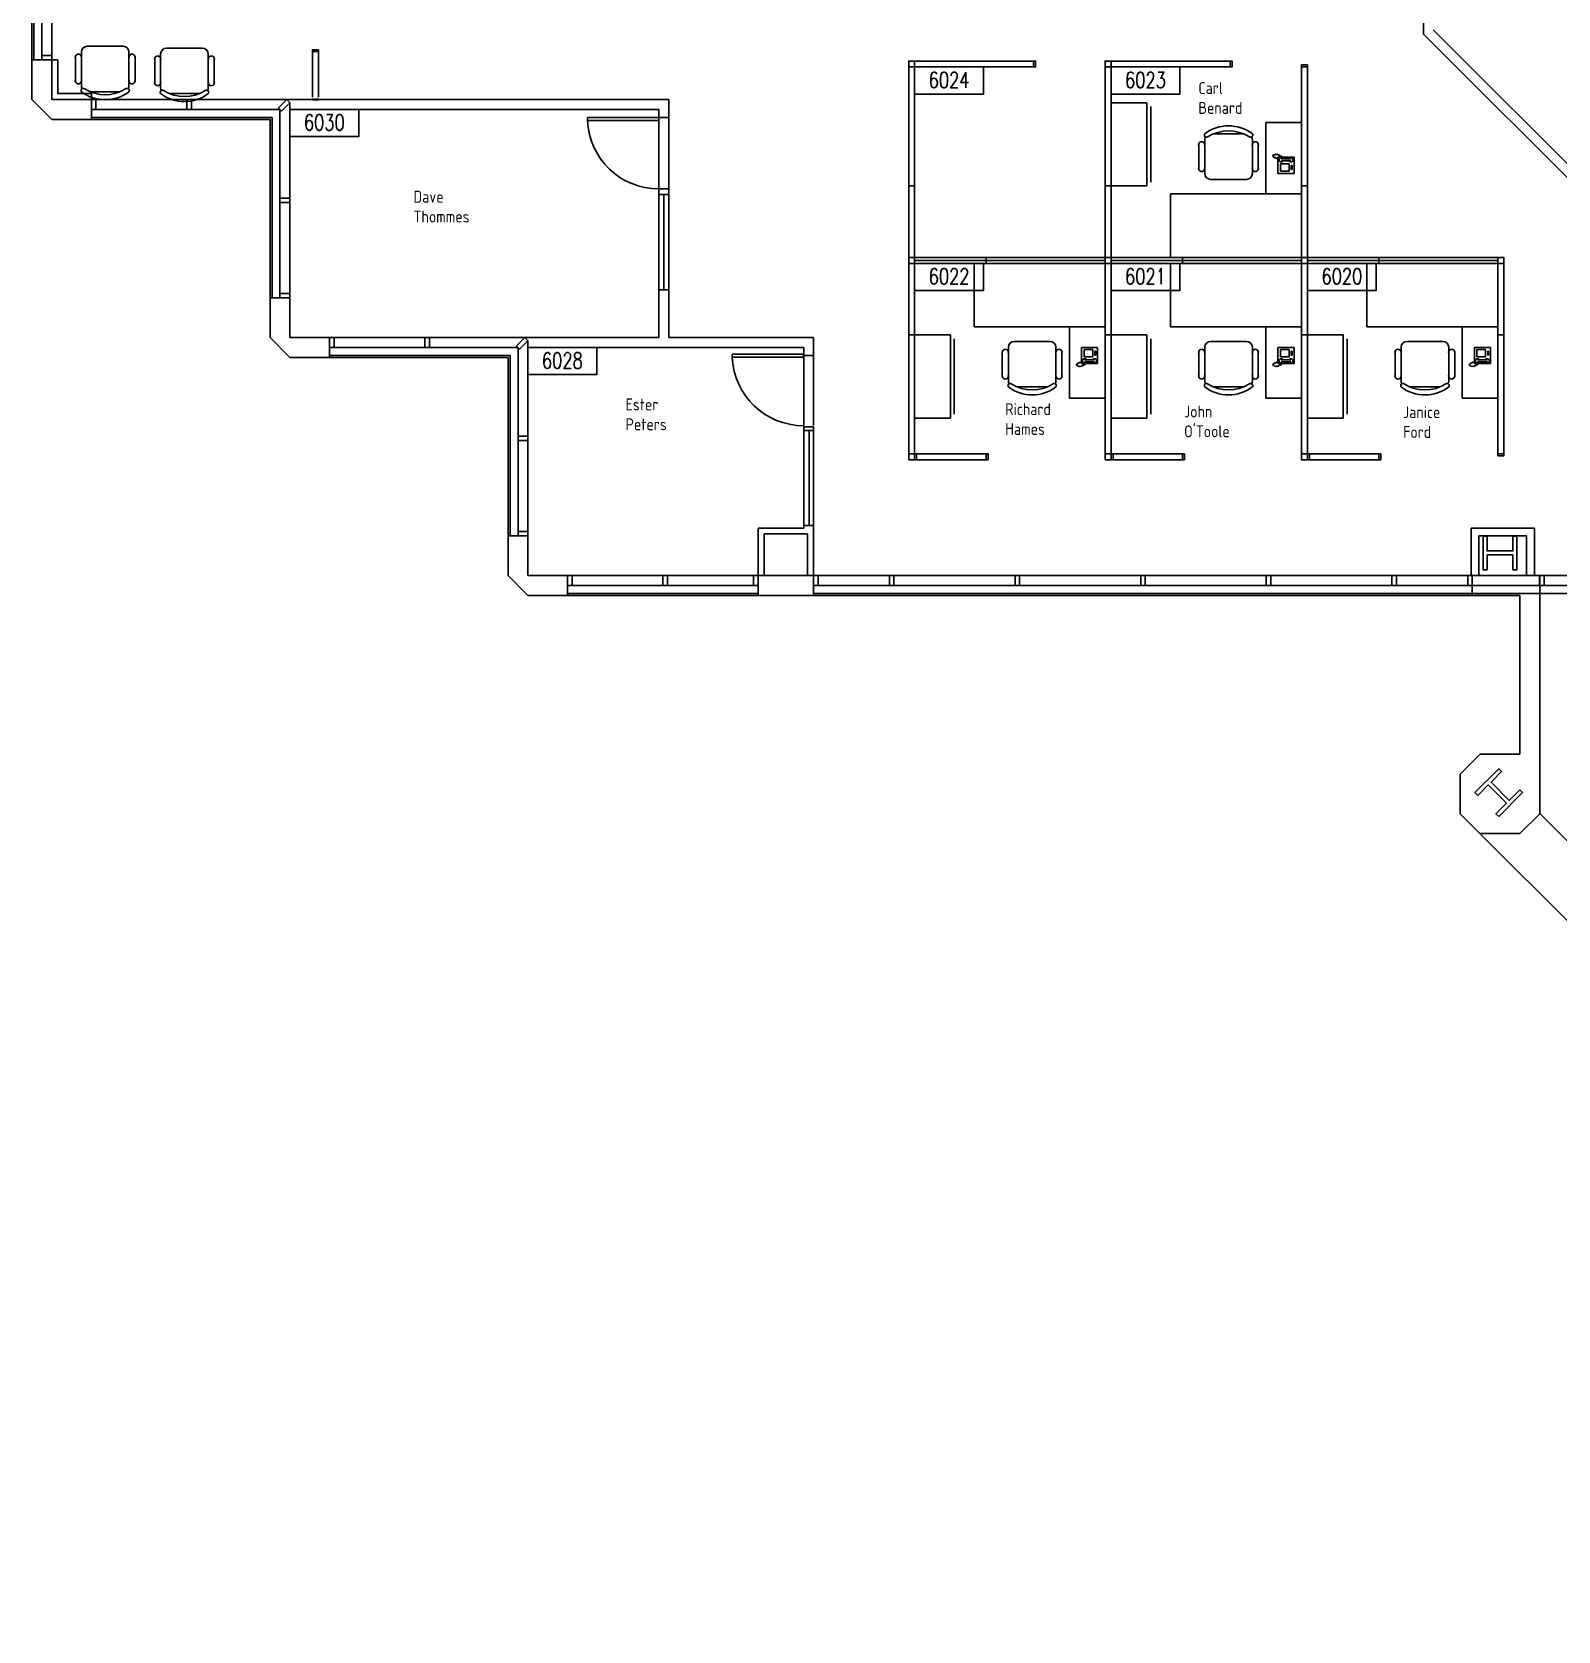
# Model space of a CAD drawing. Header units: inches. Extents: x 840 to 3540, y 840 to 3540.
# Drawn here: x 1204 to 1973, y 1924 to 2730 of the extents above; entities that cross this region are included whole.
import ezdxf
from ezdxf.enums import TextEntityAlignment as Align

# ---------------------------------------------------------------- set-up
doc = ezdxf.new("R2010")
doc.units = ezdxf.units.IN
doc.header["$MEASUREMENT"] = 0
doc.layers.get('0').update_dxf_attribs({"linetype": 'CONTINUOUS'})
for name, color, linetype in [('CHAIRS', 4, 'CONTINUOUS'), ('E-B-FURR', 6, 'CONTINUOUS'), ('E-B-GLAZ', 8, 'CONTINUOUS'), ('E-B-MULL', 8, 'CONTINUOUS'), ('E-B-SHEL', 2, 'CONTINUOUS'), ('E-C-HEAD', 5, 'CONTINUOUS'), ('E-F-DOOR', 3, 'CONTINUOUS'), ('E-F-SILL', 8, 'CONTINUOUS'), ('E-S-COLM', 8, 'CONTINUOUS'), ('EMPLOYEE', 1, 'CONTINUOUS'), ('FURNITURE', 3, 'CONTINUOUS'), ('PANELS_201', 6, 'CONTINUOUS'), ('PHONES', 4, 'CONTINUOUS'), ('RMNUM', 40, 'CONTINUOUS')]:
    doc.layers.add(name, color=color, linetype=linetype)
doc.styles.add('ARCHITXT', font='architxt.shx')
doc.styles.add('ROMANS', font='romans', dxfattribs={"width": 0.75, "height": 8})

# ---------------------------------------------------------------- blocks, each defined once
blk = doc.blocks.new('DR-36')
for p, q in [((0, 36), (0, 0)), ((0, 36), (1.5, 36)), ((1.5, 36), (1.5, 0)), ((0, 0), (1.5, 0))]:
    blk.add_line(p, q)
blk.add_arc((0, 0), 36, 0, 87.61406)
blk = doc.blocks.new('RMNUM')
at = {"layer": 'RMNUM'}
blk.add_lwpolyline([(-16.33354, 6.674702), (18.388073, 6.674702), (18.388073, -6.982766), (-16.33354, -6.982766), (-16.33354, 6.674702)], dxfattribs=at)
at = {"layer": 'RMNUM', "style": 'ROMANS', "width": 0.75}
blk.add_attdef('NUMBER', text='', height=8, dxfattribs=at).set_placement((1.027267, 0.114097), align=Align.MIDDLE_CENTER)
blk = doc.blocks.new('DESK2')
for p, q in [((33, 0), (-33, 0)), ((-33, 0), (-33, -68)), ((33, -32), (33, 0)), ((-33, -32), (33, -32)), ((-15, -68), (-15, -32)), ((-33, -68), (-15, -68))]:
    blk.add_line(p, q)
blk = doc.blocks.new('CHAIR7')
at = {"color": 0, "lineweight": -3}
for p, q in [((0, 9), (0, -9)), ((20, 12), (3, 12)), ((5.12, 15.04), (17.88, 15.04)), ((23, -7.44), (23, 7.44)), ((3, -12), (20, -12)), ((5.12, -15), (17.88, -15))]:
    blk.add_line(p, q, dxfattribs=at)
for centre, radius, start, end in [((3, 9), 3, 90, 180), ((5.56, 13.54), 1.56, 73.7398, 286.2602), ((17.44, 13.54), 1.56, 253.7398, 106.2602), ((20, 9), 3, 62.41556, 90), ((22.34, 11.12), 1.1, 53.30994, 212.02741), ((4.82, 0), 19.64, 327.57575, 32.42425), ((7, 0), 20, 323.1301, 36.8699), ((3, -9), 3, 180, 270), ((5.56, -13.5), 1.56, 73.7398, 286.2602), ((17.44, -13.5), 1.56, 253.7398, 106.2602), ((20, -9), 3, 270, 297.58444), ((22.34, -11.12), 1.1, 147.97259, 306.69006)]:
    blk.add_arc(centre, radius, start, end, dxfattribs=at)
blk = doc.blocks.new('FC42X18D')
for p, q in [((-21, 0), (-21, -18)), ((-21, 0), (21, 0)), ((21, -18), (21, 0)), ((-21, -18), (21, -18)), ((-19, -20), (19, -20))]:
    blk.add_line(p, q)
blk = doc.blocks.new('RECTANG')
for p, q in [((1, 1), (0, 1)), ((0, 1), (0, 0)), ((1, 0), (1, 1)), ((0, 0), (1, 0))]:
    blk.add_line(p, q)
blk = doc.blocks.new('FNPHONE')
for p, q in [((-9.1, 0.22), (-9.7, 0.02)), ((-8.9, 0.62), (-9.5, 0.42)), ((-8.7, 1.02), (-9.3, 0.82)), ((-8.5, 1.42), (-9.1, 1.22)), ((-8.3, 1.82), (-8.9, 1.62)), ((-7.14, 0.56), (-7.5, -0.58)), ((-7.29, 6.54), (-7.29, 1.54)), ((-6.29, 6.54), (-6.29, 1.54)), ((-3.87, 4.85), (-3.87, 4.85)), ((-3.87, 3.91), (-3.87, 3.91)), ((-3.87, 2.97), (-3.87, 2.97)), ((-3.87, 2.03), (-3.87, 2.03)), ((-2.94, 4.85), (-2.94, 4.85)), ((-2.94, 3.91), (-2.94, 3.91)), ((-2.94, 2.97), (-2.94, 2.97)), ((-2.94, 2.03), (-2.94, 2.03)), ((-2, 4.85), (-2, 4.85)), ((-2, 3.91), (-2, 3.91)), ((-2, 2.97), (-2, 2.97)), ((-2, 2.03), (-2, 2.03)), ((-9.3, -0.18), (-9.9, -0.38)), ((-9.3, -0.58), (-9.9, -0.78)), ((-9.3, -0.98), (-9.9, -1.18)), ((-9.3, -1.38), (-9.9, -1.58)), ((-9.1, -1.78), (-9.7, -1.98)), ((-8.9, -2.18), (-9.5, -2.38)), ((-8.43, -2.46), (-9.03, -2.66)), ((-7.9, -1.98), (-8.5, -2.18)), ((-7.7, -1.58), (-8.3, -1.78)), ((-7.5, -1.18), (-8.1, -1.38)), ((-7.3, -0.78), (-7.9, -0.98))]:
    blk.add_line(p, q)
for centre, start, end in [((-6.79, 6.54), 298.49146, 241.50854), ((-6.79, 1.54), 118.49146, 61.50854)]:
    blk.add_arc(centre, 1.05, start, end)
for p, xscale, yscale, zscale in [((-8.21, 0), 8.20528234483245, 8.104073169521023, 8.20528234483245), ((-4.81, 1.25), 3.75, 4.375, 3.75), ((-4.03, 6.72), 2.03125, 0.46875, 2.03125)]:
    blk.add_blockref('RECTANG', p, dxfattribs=dict(xscale=xscale, yscale=yscale, zscale=zscale))

msp = doc.modelspace()

# ---------------------------------------------------------------- linework, layer by layer
at = {"layer": 'E-B-FURR'}
for p, q in [((1214.06, 2716), (1214.06, 3347)), ((1905.39, 2836.61), (1905.39, 2729.02)), ((1905.39, 2729.02), (2011.93, 2622.48)), ((1910.39, 2731.09), (2015.48, 2626)), ((1234, 2696), (1332.41, 2696)), ((1332.64, 2696), (1525, 2696)), ((1334, 2596), (1334, 2694.41)), ((1525, 2687), (1525, 2696)), ((1334, 2691), (1520, 2691)), ((1520, 2687), (1520, 2691)), ((1520, 2687), (1525, 2687)), ((1520, 2576), (1520, 2651)), ((1520, 2651), (1525, 2651)), ((1525, 2576), (1525, 2651)), ((1354, 2576), (1452.41, 2576)), ((1452.41, 2576), (1520, 2576)), ((1454, 2476), (1454, 2574.41)), ((1525, 2576), (1598, 2576)), ((1598, 2567), (1598, 2576)), ((1454, 2571), (1593, 2571)), ((1593, 2567), (1593, 2571)), ((1593, 2567), (1598, 2567)), ((1593, 2480), (1593, 2531)), ((1593, 2531), (1598, 2531)), ((1598, 2480), (1598, 2531)), ((1570, 2480), (1570, 2456)), ((1593, 2480), (1570, 2480)), ((1573, 2477), (1573, 2456)), ((1595, 2477), (1573, 2477)), ((1595, 2477), (1595, 2456)), ((1598, 2480), (1598, 2456)), ((1929.39, 2456), (1929.39, 2480)), ((1929.39, 2480), (1961.39, 2480)), ((1933.39, 2456), (1933.39, 2476)), ((1933.39, 2476), (1957.39, 2476)), ((1957.39, 2456), (1957.39, 2476)), ((1961.39, 2456), (1961.39, 2480)), ((1474, 2456), (1572.41, 2456)), ((1598, 2456), (2046.73, 2456))]:
    msp.add_line(p, q, dxfattribs=at)
msp.add_lwpolyline([(1214, 2716), (1217, 2716), (1217, 2699), (1234, 2699), (1234, 2696)], dxfattribs=at)
at = {"layer": 'E-B-GLAZ'}
for p, q in [((1204, 2716), (1204, 3347.1)), ((1205, 2716), (1205, 3347.1)), ((1209, 2716), (1209, 3347)), ((1316.38, 2686), (1222.38, 2686)), ((1329, 2691), (1234, 2691)), ((1325, 2687), (1234, 2687)), ((1324, 2686), (1234, 2686)), ((1324, 2596), (1324, 2686)), ((1325, 2596), (1325, 2687)), ((1329, 2596), (1329, 2691)), ((1449, 2571), (1354, 2571)), ((1445, 2567), (1354, 2567)), ((1444, 2566), (1354, 2566)), ((1444, 2476), (1444, 2566)), ((1445, 2476), (1445, 2567)), ((1449, 2476), (1449, 2571)), ((1570, 2451), (1474, 2451)), ((1598, 2451), (2049, 2451)), ((1570, 2447), (1474, 2447)), ((1570, 2446), (1474, 2446)), ((1598, 2447), (2049, 2447)), ((1598, 2446), (1930, 2446))]:
    msp.add_line(p, q, dxfattribs=at)
for points in [[(1524.92, 2600.12), (1519.92, 2600.12), (1522.56, 2600.12), (1522.56, 2648.12), (1524.92, 2648.12), (1519.92, 2648.12)], [(1598.11, 2481.21), (1593.11, 2481.21), (1595.75, 2481.21), (1595.75, 2529.21), (1598.11, 2529.21), (1593.11, 2529.21)]]:
    msp.add_lwpolyline(points, dxfattribs=at)
at = {"layer": 'E-B-MULL'}
for points in [[(1209, 2716), (1214, 2716), (1214, 2718.25), (1209, 2718.25)], [(1234, 2691), (1234, 2696), (1236.25, 2696), (1236.25, 2691)], [(1282.08, 2691), (1282.08, 2696), (1284.33, 2696), (1284.33, 2691)], [(1329.8, 2690.2), (1334, 2694.41), (1332.41, 2696), (1328.2, 2691.8)], [(1329.8, 2690.2), (1334, 2694.41), (1332.41, 2696), (1328.2, 2691.8)], [(1329, 2644.08), (1334, 2644.08), (1334, 2646.33), (1329, 2646.33)], [(1329, 2596), (1334, 2596), (1334, 2598.25), (1329, 2598.25)], [(1354, 2571), (1354, 2576), (1356.25, 2576), (1356.25, 2571)], [(1402.08, 2571), (1402.08, 2576), (1404.33, 2576), (1404.33, 2571)], [(1449.8, 2570.2), (1454, 2574.41), (1452.41, 2576), (1448.2, 2571.8)], [(1449, 2524.08), (1454, 2524.08), (1454, 2526.33), (1449, 2526.33)], [(1449, 2476), (1454, 2476), (1454, 2478.25), (1449, 2478.25)], [(1474, 2451), (1474, 2456), (1476.25, 2456), (1476.25, 2451)], [(1522.08, 2451), (1522.08, 2456), (1524.33, 2456), (1524.33, 2451)], [(1567.75, 2451), (1567.75, 2456), (1570, 2456), (1570, 2451)], [(1598, 2451), (1598, 2456), (1600.25, 2456), (1600.25, 2451)], [(1636.25, 2451), (1636.25, 2456), (1638.5, 2456), (1638.5, 2451)], [(1699.56, 2451), (1699.56, 2456), (1701.81, 2456), (1701.81, 2451)], [(1762.88, 2451), (1762.88, 2456), (1765.12, 2456), (1765.12, 2451)], [(1826.19, 2451), (1826.19, 2456), (1828.44, 2456), (1828.44, 2451)], [(1891.75, 2451), (1891.75, 2456), (1889.5, 2456), (1889.5, 2451)], [(1927.75, 2451), (1927.75, 2456), (1930, 2456), (1930, 2451)], [(1963.98, 2451), (1963.98, 2456), (1966.23, 2456), (1966.23, 2451)]]:
    msp.add_lwpolyline(points, close=True, dxfattribs=at)
at = {"layer": 'E-B-SHEL'}
for p, q in [((1204, 2716), (1204, 2696)), ((1214, 2716), (1204, 2716)), ((1214, 2696), (1214, 2716)), ((1204, 2696), (1214, 2686)), ((1234, 2696), (1214, 2696)), ((1234, 2696), (1234, 2686)), ((1214, 2686), (1234, 2686)), ((1334, 2596), (1324, 2596)), ((1324, 2596), (1324, 2576)), ((1334, 2576), (1334, 2596)), ((1324, 2576), (1334, 2566)), ((1354, 2576), (1334, 2576)), ((1354, 2576), (1354, 2566)), ((1334, 2566), (1354, 2566)), ((1454, 2476), (1444, 2476)), ((1444, 2476), (1444, 2456)), ((1454, 2456), (1454, 2476)), ((1444, 2456), (1454, 2446)), ((1474, 2456), (1454, 2456)), ((1474, 2456), (1474, 2446)), ((1598, 2456), (1570, 2456)), ((1570, 2456), (1570, 2446)), ((1598, 2456), (1598, 2446)), ((1930, 2456), (1930, 2446)), ((1964, 2456), (1930, 2456)), ((1964, 2456), (1964, 2336)), ((1454, 2446), (1474, 2446)), ((1598, 2446), (1570, 2446)), ((1954, 2446), (1930, 2446)), ((1954, 2446), (1954, 2366)), ((1924, 2356), (1934, 2366)), ((1934, 2366), (1954, 2366)), ((1924, 2336), (1924, 2356)), ((2336, 1924), (1924, 2336)), ((1964, 2336), (1954, 2326)), ((2336.02, 1964), (1964, 2336.02)), ((1954, 2326), (1934, 2326))]:
    msp.add_line(p, q, dxfattribs=at)
at = {"layer": 'E-C-HEAD'}
for p, q in [((1520, 2651), (1520, 2687)), ((1525, 2687), (1525, 2651)), ((1593, 2531.65), (1593, 2567.65)), ((1598, 2567.65), (1598, 2531.65))]:
    msp.add_line(p, q, dxfattribs=at)
at = {"layer": 'E-F-SILL'}
msp.add_lwpolyline([(1570, 2456), (1570, 2456), (1570, 2459), (1570, 2459)], dxfattribs=at)
at = {"layer": 'E-S-COLM'}
for points in [[(1950.5, 2475.95), (1952.5, 2475.95), (1952.5, 2458.95), (1950.5, 2458.95), (1950.5, 2466.45), (1937.5, 2466.45), (1937.5, 2458.95), (1935.5, 2458.95), (1935.5, 2475.95), (1937.5, 2475.95), (1937.5, 2468.45), (1950.5, 2468.45)], [(1932.78, 2345.2), (1931.37, 2346.61), (1943.39, 2358.63), (1944.8, 2357.22), (1939.5, 2351.91), (1948.69, 2342.72), (1954, 2348.02), (1955.41, 2346.61), (1943.39, 2334.59), (1941.98, 2336), (1947.28, 2341.31), (1938.09, 2350.5)]]:
    msp.add_lwpolyline(points, close=True, dxfattribs=at)
at = {"layer": 'PANELS_201', "linetype": 'Continuous'}
for p, q in [((1648.93, 2514.42), (1648.93, 2517.42)), ((1747.93, 2514.42), (1747.93, 2517.42)), ((1846.93, 2514.42), (1846.93, 2517.42))]:
    msp.add_line(p, q, dxfattribs=at)
for points in [[(1345.39, 2719.13), (1345.39, 2720.13), (1345.39, 2721.13), (1348.39, 2721.13), (1348.39, 2719.13)], [(1348.39, 2720.13), (1345.39, 2720.13)], [(1345.39, 2719.13), (1345.39, 2697.13)], [(1348.39, 2719.13), (1348.39, 2697.13)], [(1648.93, 2715.42), (1645.93, 2715.42), (1645.93, 2712.42)], [(1645.93, 2711.42), (1645.93, 2712.42), (1648.93, 2712.42), (1648.93, 2711.42)], [(1645.93, 2653.42), (1645.93, 2711.42)], [(1649.93, 2712.42), (1648.93, 2712.42), (1648.93, 2715.42), (1649.93, 2715.42)], [(1648.93, 2653.42), (1648.93, 2711.42)], [(1649.93, 2715.42), (1707.93, 2715.42)], [(1649.93, 2712.42), (1707.93, 2712.42)], [(1707.93, 2715.42), (1708.93, 2715.42), (1709.93, 2715.42), (1709.93, 2712.42), (1707.93, 2712.42)], [(1708.93, 2712.42), (1708.93, 2715.42)], [(1747.93, 2715.42), (1744.93, 2715.42), (1744.93, 2712.42)], [(1744.93, 2711.42), (1744.93, 2712.42), (1747.93, 2712.42), (1747.93, 2711.42)], [(1744.93, 2653.42), (1744.93, 2711.42)], [(1748.93, 2712.42), (1747.93, 2712.42), (1747.93, 2715.42), (1748.93, 2715.42)], [(1747.93, 2653.42), (1747.93, 2711.42)], [(1748.93, 2715.42), (1806.93, 2715.42)], [(1748.93, 2712.42), (1806.93, 2712.42)], [(1806.93, 2715.42), (1807.93, 2715.42), (1808.93, 2715.42), (1808.93, 2712.42), (1806.93, 2712.42)], [(1807.93, 2712.42), (1807.93, 2715.42)], [(1843.93, 2711.42), (1843.93, 2712.42), (1843.93, 2713.42), (1846.93, 2713.42), (1846.93, 2711.42)], [(1846.93, 2712.42), (1843.93, 2712.42)], [(1843.93, 2711.42), (1843.93, 2653.42)], [(1846.93, 2711.42), (1846.93, 2653.42)], [(1345.39, 2696.13), (1348.39, 2696.13), (1348.39, 2695.88), (1345.39, 2695.88), (1345.39, 2696.13)], [(1645.93, 2651.42), (1645.93, 2653.42)], [(1645.93, 2652.42), (1648.93, 2652.42)], [(1648.93, 2651.42), (1648.93, 2653.42)], [(1744.93, 2651.42), (1744.93, 2653.42)], [(1744.93, 2652.42), (1747.93, 2652.42)], [(1747.93, 2651.42), (1747.93, 2653.42)], [(1843.93, 2651.42), (1843.93, 2653.42)], [(1843.93, 2652.42), (1846.93, 2652.42)], [(1846.93, 2651.42), (1846.93, 2653.42)], [(1645.93, 2617.42), (1645.93, 2651.42)], [(1648.93, 2617.42), (1648.93, 2651.42)], [(1744.93, 2617.42), (1744.93, 2651.42)], [(1747.93, 2617.42), (1747.93, 2651.42)], [(1843.93, 2651.42), (1843.93, 2617.42)], [(1846.93, 2651.42), (1846.93, 2617.42)], [(1648.93, 2617.42), (1648.93, 2616.42), (1645.93, 2616.42), (1645.93, 2617.42)], [(1645.93, 2613.42), (1645.93, 2616.42)], [(1645.93, 2612.42), (1645.93, 2613.42), (1648.93, 2613.42), (1648.93, 2612.42)], [(1645.93, 2578.42), (1645.93, 2612.42)], [(1649.93, 2613.42), (1648.93, 2613.42), (1648.93, 2616.42), (1649.93, 2616.42)], [(1648.93, 2614.92), (1684.93, 2614.92)], [(1648.93, 2578.42), (1648.93, 2612.42)], [(1649.93, 2616.42), (1683.93, 2616.42)], [(1649.93, 2613.42), (1683.93, 2613.42)], [(1683.93, 2616.42), (1685.93, 2616.42)], [(1683.93, 2613.42), (1685.93, 2613.42)], [(1684.93, 2616.42), (1684.93, 2613.42)], [(1684.93, 2614.92), (1744.93, 2614.92)], [(1685.93, 2616.42), (1743.93, 2616.42)], [(1685.93, 2613.42), (1743.93, 2613.42)], [(1743.93, 2616.42), (1744.93, 2616.42), (1744.93, 2613.42), (1743.93, 2613.42)], [(1744.93, 2617.42), (1744.93, 2616.42), (1747.93, 2616.42), (1747.93, 2617.42)], [(1744.93, 2612.42), (1744.93, 2613.42), (1747.93, 2613.42), (1747.93, 2612.42)], [(1744.93, 2578.42), (1744.93, 2612.42)], [(1748.93, 2613.42), (1747.93, 2613.42), (1747.93, 2616.42), (1748.93, 2616.42)], [(1747.93, 2614.92), (1783.93, 2614.92)], [(1747.93, 2578.42), (1747.93, 2612.42)], [(1748.93, 2616.42), (1782.93, 2616.42)], [(1748.93, 2613.42), (1782.93, 2613.42)], [(1782.93, 2616.42), (1784.93, 2616.42)], [(1782.93, 2613.42), (1784.93, 2613.42)], [(1783.93, 2616.42), (1783.93, 2613.42)], [(1783.93, 2614.92), (1843.93, 2614.92)], [(1784.93, 2616.42), (1842.93, 2616.42)], [(1784.93, 2613.42), (1842.93, 2613.42)], [(1842.93, 2616.42), (1843.93, 2616.42), (1843.93, 2613.42), (1842.93, 2613.42)], [(1843.93, 2617.42), (1843.93, 2616.42), (1846.93, 2616.42), (1846.93, 2617.42)], [(1843.93, 2612.42), (1843.93, 2613.42), (1846.93, 2613.42), (1846.93, 2612.42)], [(1843.93, 2612.42), (1843.93, 2578.42)], [(1847.93, 2613.42), (1846.93, 2613.42), (1846.93, 2616.42), (1847.93, 2616.42)], [(1846.93, 2614.92), (1882.93, 2614.92)], [(1846.93, 2612.42), (1846.93, 2578.42)], [(1847.93, 2616.42), (1881.93, 2616.42)], [(1847.93, 2613.42), (1881.93, 2613.42)], [(1881.93, 2616.42), (1883.93, 2616.42)], [(1881.93, 2613.42), (1883.93, 2613.42)], [(1882.93, 2616.42), (1882.93, 2613.42)], [(1882.93, 2614.92), (1942.93, 2614.92)], [(1883.93, 2616.42), (1941.93, 2616.42)], [(1883.93, 2613.42), (1941.93, 2613.42)], [(1941.93, 2616.42), (1942.93, 2616.42), (1942.93, 2613.42), (1941.93, 2613.42)], [(1945.93, 2613.42), (1945.93, 2616.42), (1942.93, 2616.42)], [(1942.93, 2612.42), (1942.93, 2613.42), (1945.93, 2613.42), (1945.93, 2612.42)], [(1942.93, 2612.42), (1942.93, 2578.42)], [(1945.93, 2612.42), (1945.93, 2578.42)], [(1645.93, 2576.42), (1645.93, 2578.42)], [(1645.93, 2577.42), (1648.93, 2577.42)], [(1645.93, 2518.42), (1645.93, 2576.42)], [(1648.93, 2576.42), (1648.93, 2578.42)], [(1648.93, 2518.42), (1648.93, 2576.42)], [(1744.93, 2576.42), (1744.93, 2578.42)], [(1744.93, 2577.42), (1747.93, 2577.42)], [(1744.93, 2518.42), (1744.93, 2576.42)], [(1747.93, 2576.42), (1747.93, 2578.42)], [(1747.93, 2518.42), (1747.93, 2576.42)], [(1843.93, 2578.42), (1843.93, 2576.42)], [(1846.93, 2577.42), (1843.93, 2577.42)], [(1843.93, 2576.42), (1843.93, 2518.42)], [(1846.93, 2578.42), (1846.93, 2576.42)], [(1846.93, 2576.42), (1846.93, 2518.42)], [(1942.93, 2578.42), (1942.93, 2576.42)], [(1945.93, 2577.42), (1942.93, 2577.42)], [(1942.93, 2576.42), (1942.93, 2518.42)], [(1945.93, 2578.42), (1945.93, 2576.42)], [(1945.93, 2576.42), (1945.93, 2518.42)], [(1648.93, 2518.42), (1648.93, 2517.42), (1645.93, 2517.42), (1645.93, 2518.42)], [(1645.93, 2517.42), (1645.93, 2514.42), (1648.93, 2514.42)], [(1647.93, 2517.42), (1648.93, 2517.42), (1649.93, 2517.42), (1649.93, 2514.42), (1647.93, 2514.42)], [(1649.93, 2514.42), (1648.93, 2514.42), (1648.93, 2517.42), (1649.93, 2517.42)], [(1683.93, 2517.42), (1649.93, 2517.42)], [(1683.93, 2517.42), (1684.93, 2517.42), (1685.93, 2517.42), (1685.93, 2514.42), (1683.93, 2514.42)], [(1684.93, 2514.42), (1684.93, 2517.42)], [(1747.93, 2518.42), (1747.93, 2517.42), (1744.93, 2517.42), (1744.93, 2518.42)], [(1744.93, 2517.42), (1744.93, 2514.42), (1747.93, 2514.42)], [(1746.93, 2517.42), (1747.93, 2517.42), (1748.93, 2517.42), (1748.93, 2514.42), (1746.93, 2514.42)], [(1748.93, 2514.42), (1747.93, 2514.42), (1747.93, 2517.42), (1748.93, 2517.42)], [(1782.93, 2517.42), (1748.93, 2517.42)], [(1782.93, 2517.42), (1783.93, 2517.42), (1784.93, 2517.42), (1784.93, 2514.42), (1782.93, 2514.42)], [(1783.93, 2514.42), (1783.93, 2517.42)], [(1846.93, 2518.42), (1846.93, 2517.42), (1843.93, 2517.42), (1843.93, 2518.42)], [(1843.93, 2517.42), (1843.93, 2514.42), (1846.93, 2514.42)], [(1845.93, 2517.42), (1846.93, 2517.42), (1847.93, 2517.42), (1847.93, 2514.42), (1845.93, 2514.42)], [(1847.93, 2514.42), (1846.93, 2514.42), (1846.93, 2517.42), (1847.93, 2517.42)], [(1881.93, 2517.42), (1847.93, 2517.42)], [(1881.93, 2517.42), (1882.93, 2517.42), (1883.93, 2517.42), (1883.93, 2514.42), (1881.93, 2514.42)], [(1882.93, 2514.42), (1882.93, 2517.42)], [(1945.93, 2518.42), (1945.93, 2517.42), (1945.93, 2516.42), (1942.93, 2516.42), (1942.93, 2518.42)], [(1942.93, 2517.42), (1945.93, 2517.42)], [(1683.93, 2514.42), (1649.93, 2514.42)], [(1782.93, 2514.42), (1748.93, 2514.42)], [(1881.93, 2514.42), (1847.93, 2514.42)]]:
    msp.add_lwpolyline(points, dxfattribs=at)

# ---------------------------------------------------------------- block references
at = {"layer": 'CHAIRS', "lineweight": -3}
for p, rotation in [((1240.9, 2722.88), 270), ((1280.86, 2721.96), 270), ((1807.17, 2655.73), 90)]:
    msp.add_blockref('CHAIR7', p, dxfattribs=dict(at, rotation=rotation))
at = {"layer": 'CHAIRS', "lineweight": -3, "xscale": -1.000000000000002, "rotation": 90}
for p in [(1708.17, 2574.1), (1807.17, 2574.1), (1906.17, 2574.1)]:
    msp.add_blockref('CHAIR7', p, dxfattribs=at)
at = {"layer": 'E-F-DOOR', "xscale": -1.000000000000002, "rotation": 90}
for p in [(1519.98, 2686.94), (1592.98, 2567.59)]:
    msp.add_blockref('DR-36', p, dxfattribs=at)
at = {"layer": 'FURNITURE', "lineweight": -3}
for name, p, rotation in [('FC42X18D', (1747.93, 2673.42), 90), ('DESK2', (1810.93, 2616.42), 180)]:
    msp.add_blockref(name, p, dxfattribs=dict(at, rotation=rotation))
at = {"layer": 'FURNITURE', "lineweight": -3, "xscale": -1}
for p in [(1711.93, 2613.42), (1810.93, 2613.42), (1909.93, 2613.42)]:
    msp.add_blockref('DESK2', p, dxfattribs=at)
at = {"layer": 'FURNITURE', "lineweight": -3, "xscale": -1.000000000000002, "rotation": 90}
for p in [(1648.93, 2556.42), (1747.93, 2556.42), (1846.93, 2556.42)]:
    msp.add_blockref('FC42X18D', p, dxfattribs=at)
at = {"layer": 'PHONES', "lineweight": -3, "rotation": 270}
msp.add_blockref('FNPHONE', (1832.08, 2658.75), dxfattribs=at)
at = {"layer": 'PHONES', "lineweight": -3, "xscale": -1, "rotation": 270}
for p in [(1733.08, 2571.09), (1832.08, 2571.09), (1931.08, 2571.09)]:
    msp.add_blockref('FNPHONE', p, dxfattribs=at)
at = {"layer": 'RMNUM'}
for p, values in [((1665.27, 2705.74), {'NUMBER': '6024'}), ((1764.27, 2705.74), {'NUMBER': '6023'}), ((1350.33, 2684.33), {'NUMBER': '6030'}), ((1665.27, 2606.74), {'NUMBER': '6022'}), ((1764.27, 2606.74), {'NUMBER': '6021'}), ((1863.27, 2606.74), {'NUMBER': '6020'}), ((1470.33, 2564.33), {'NUMBER': '6028'})]:
    msp.add_blockref('RMNUM', p, dxfattribs=at).add_auto_attribs(values)

# ---------------------------------------------------------------- texts
at = {"layer": 'EMPLOYEE', "lineweight": -3, "char_height": 6, "attachment_point": 1, "style": 'ARCHITXT'}
for s, insert, width in [('\\A1;Carl\\PBenard', (1791.95, 2704.78), 25.809), ('\\A1;Dave\\PThommes', (1396.28, 2650.02), 36.7408), ('\\A1;Ester\\PPeters', (1503.21, 2545.29), 23.2551), ('\\A1;Richard\\PHames', (1694.56, 2542.93), 27.618), ("\\A1;John\\PO'Toole", (1784.73, 2541.75), 28.3342), ('\\A1;Janice\\PFord', (1895.16, 2541.42), 23.6562)]:
    msp.add_mtext(s, dxfattribs=dict(at, insert=insert, width=width))

doc.saveas('drawing.dxf')
